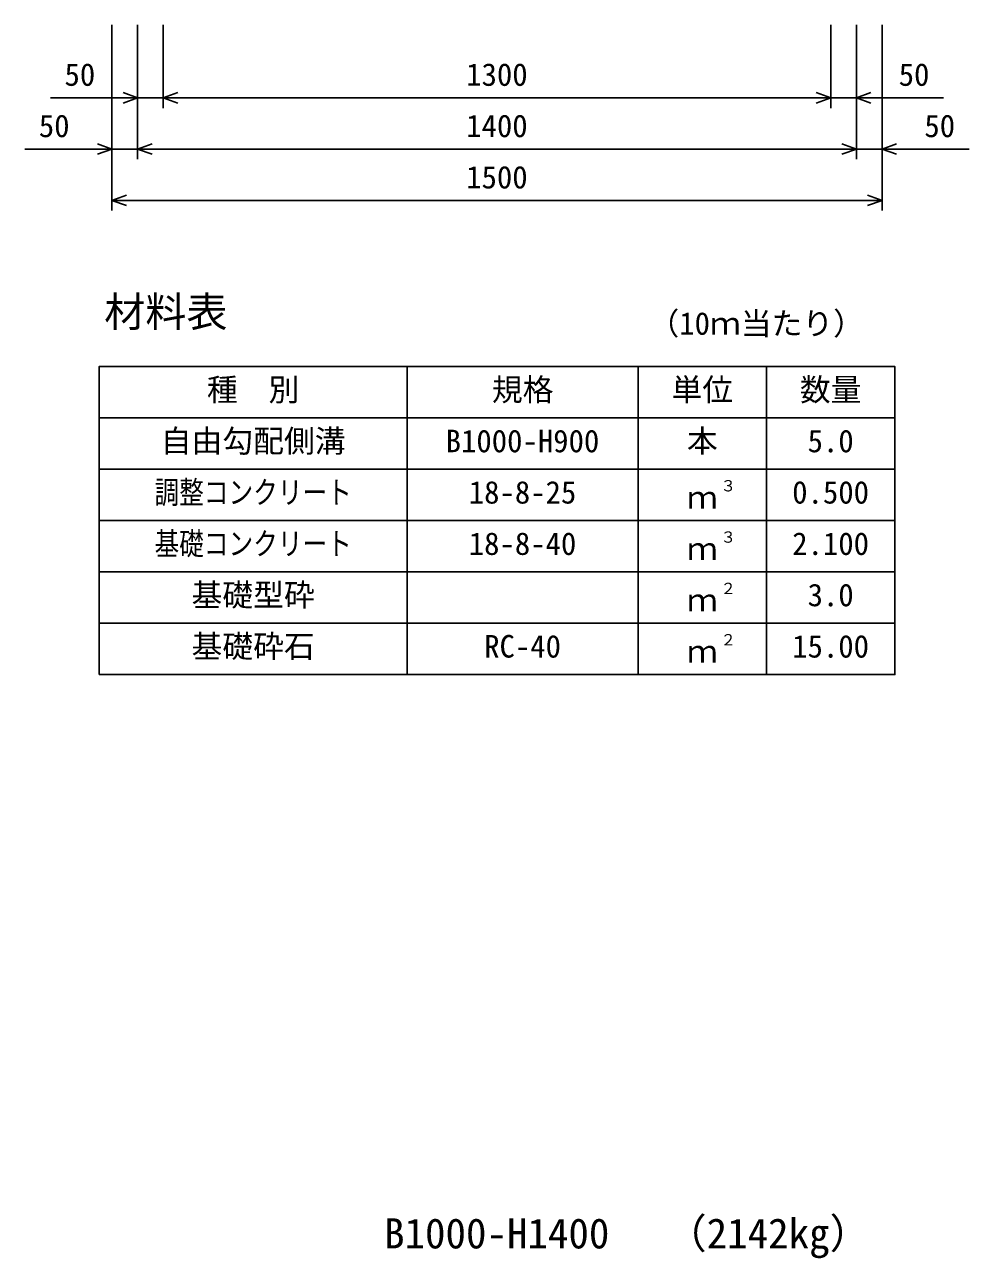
# Model space of a CAD drawing. Units: millimetres, scale not verified. Extents: x -16800 to 16800, y -5940 to 5940.
# Drawn here: x 4730 to 6570, y -24 to 2380 of the extents above; entities that cross this region are included whole.
import ezdxf
from ezdxf.enums import TextEntityAlignment as Align

# ---------------------------------------------------------------- set-up
doc = ezdxf.new("R2010")
doc.units = ezdxf.units.MM
doc.header["$LTSCALE"] = 20
for name, color, linetype, lineweight in [('0-0_DIM', 7, 'Continuous', 25), ('0-3_HYO', 3, 'Continuous', 25), ('0-4_HYO2', 4, 'Continuous', 25), ('0-6_TXT', 7, 'Continuous', 25)]:
    doc.layers.add(name, color=color, linetype=linetype, lineweight=lineweight)
doc.styles.add('ＭＳ ゴシック', font='')
doc.styles.get('ＭＳ ゴシック').set_extended_font_data('MS Gothic')

msp = doc.modelspace()

# ---------------------------------------------------------------- linework, layer by layer
at = {"layer": '0-0_DIM'}
for p, q in [((4900, 2017.42), (4900, 2379.77)), ((4950, 2117.42), (4950, 2379.77)), ((5000, 2217.42), (5000, 2379.77)), ((6300, 2217.42), (6300, 2379.77)), ((6350, 2117.42), (6350, 2379.77)), ((6400, 2017.42), (6400, 2379.77)), ((4780, 2237.42), (5000, 2237.42)), ((5000, 2237.42), (6300, 2237.42)), ((6520, 2237.42), (6300, 2237.42)), ((4730, 2137.42), (4950, 2137.42)), ((4950, 2137.42), (6350, 2137.42)), ((6570, 2137.42), (6350, 2137.42)), ((4900, 2037.42), (6400, 2037.42))]:
    msp.add_line(p, q, dxfattribs=at)
for points in [[(4921.81, 2247.68), (4950, 2237.42), (4921.81, 2227.16)], [(5028.19, 2227.16), (5000, 2237.42), (5028.19, 2247.68)], [(6271.81, 2247.68), (6300, 2237.42), (6271.81, 2227.16)], [(6378.19, 2247.68), (6350, 2237.42), (6378.19, 2227.16)], [(4871.81, 2147.68), (4900, 2137.42), (4871.81, 2127.16)], [(4978.19, 2127.16), (4950, 2137.42), (4978.19, 2147.68)], [(6321.81, 2147.68), (6350, 2137.42), (6321.81, 2127.16)], [(6428.19, 2147.68), (6400, 2137.42), (6428.19, 2127.16)], [(4928.19, 2027.16), (4900, 2037.42), (4928.19, 2047.68)], [(6371.81, 2047.68), (6400, 2037.42), (6371.81, 2027.16)]]:
    msp.add_lwpolyline(points, dxfattribs=at)
at = {"layer": '0-3_HYO'}
for p, q in [((5475, 1713.47), (5475, 1113.47)), ((5925, 1713.47), (5925, 1113.47)), ((6175, 1713.47), (6175, 1113.47)), ((4875, 1613.47), (6425, 1613.47))]:
    msp.add_line(p, q, dxfattribs=at)
msp.add_lwpolyline([(4875, 1113.47), (6425, 1113.47), (6425, 1713.47), (4875, 1713.47)], close=True, dxfattribs=at)
at = {"layer": '0-4_HYO2'}
for p, q in [((4875, 1513.47), (6425, 1513.47)), ((4875, 1413.47), (6425, 1413.47)), ((4875, 1313.47), (6425, 1313.47)), ((4875, 1213.47), (6425, 1213.47))]:
    msp.add_line(p, q, dxfattribs=at)

# ---------------------------------------------------------------- texts
at = {"layer": '0-0_DIM', "style": 'ＭＳ ゴシック'}
for s, p in [('50', (4807.56, 2247.42)), ('1300', (5590, 2247.42)), ('50', (6432.44, 2247.42)), ('50', (4757.56, 2147.42)), ('1400', (5590, 2147.42)), ('50', (6482.44, 2147.42)), ('1500', (5590, 2047.42))]:
    msp.add_text(s, height=43.99, dxfattribs=at).set_placement(p, align=Align.BOTTOM_LEFT)
at = {"layer": '0-6_TXT', "style": 'ＭＳ ゴシック'}
for s, height, p in [('材料表', 58.65, (4885, 1773.47)), ('（10ｍ当たり）', 43.99, (5945, 1762.47)), ('種\u3000別', 43.99, (5085, 1633.47)), ('規格', 43.99, (5640, 1633.47)), ('単位', 43.99, (5990, 1633.47)), ('数量', 43.99, (6240, 1633.47)), ('自由勾配側溝', 43.99, (4995, 1533.47)), ('B1000-H900', 43.99, (5550, 1533.47)), ('本', 43.99, (6020, 1533.47)), ('5.0', 43.99, (6255, 1533.47)), ('３', 21.99, (6085.54, 1463.84)), ('18-8-25', 43.99, (5595, 1433.47)), ('ｍ', 43.99, (6020, 1423.47)), ('0.500', 43.99, (6225, 1433.47)), ('18-8-40', 43.99, (5595, 1333.47)), ('ｍ', 43.99, (6020, 1323.47)), ('３', 21.99, (6085.54, 1363.84)), ('2.100', 43.99, (6225, 1333.47)), ('基礎型砕', 43.99, (5055, 1233.47)), ('２', 21.99, (6085.54, 1263.84)), ('3.0', 43.99, (6255, 1233.47)), ('ｍ', 43.99, (6020, 1223.47)), ('基礎砕石', 43.99, (5055, 1133.47)), ('RC-40', 43.99, (5625, 1133.47)), ('２', 21.99, (6085.54, 1163.84)), ('15.00', 43.99, (6225, 1133.47)), ('ｍ', 43.99, (6020, 1123.47)), ('B1000-H1400', 58.65, (5430, -22.06)), ('（2142kg）', 58.65, (5978.37, -22.06))]:
    msp.add_text(s, height=height, dxfattribs=at).set_placement(p, align=Align.BOTTOM_LEFT)
at = {"layer": '0-6_TXT', "style": 'ＭＳ ゴシック', "width": 0.8}
for s, p in [('調整コンクリート', (4983, 1433.47)), ('基礎コンクリート', (4983, 1333.47))]:
    msp.add_text(s, height=43.99, dxfattribs=at).set_placement(p, align=Align.BOTTOM_LEFT)

doc.saveas('drawing.dxf')
